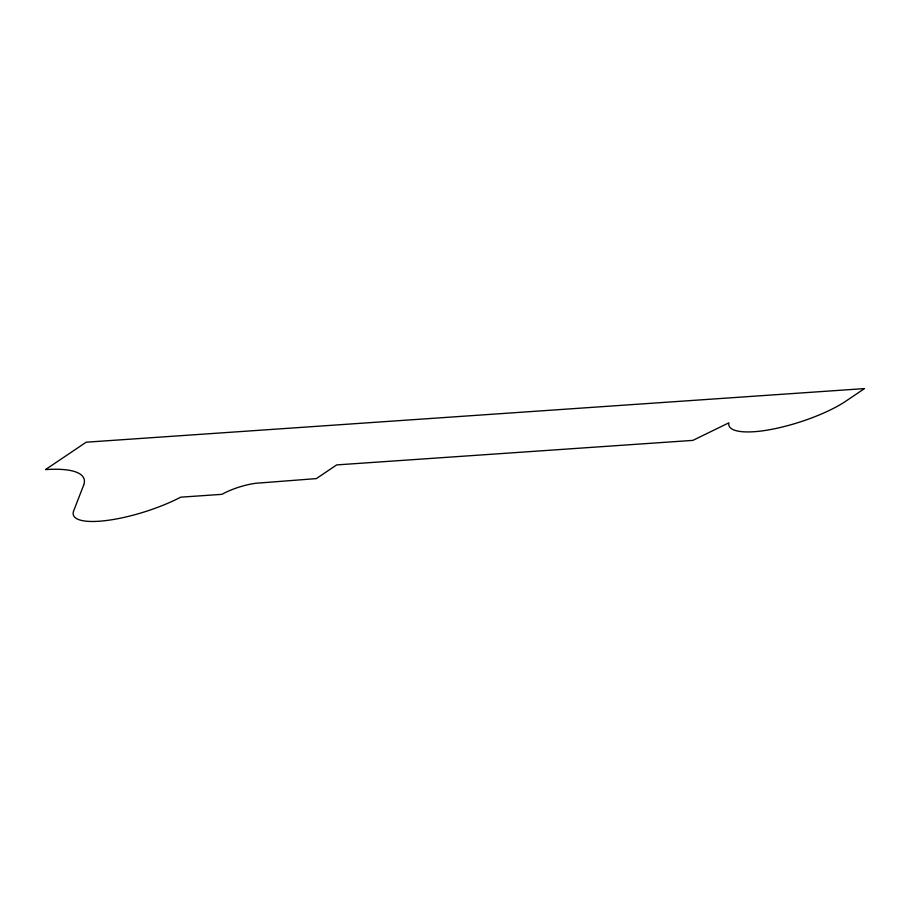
<?xml version="1.0" encoding="UTF-8"?>
<svg xmlns="http://www.w3.org/2000/svg" width="910" height="910" viewBox="0 0 910 910"><rect width="100%" height="100%" fill="white"/><g stroke="black" fill="none" stroke-linecap="round" stroke-linejoin="round"><path stroke-width="1.36" d="M83.618 485.235L73.687 510.817A69.683 18.621 -17.7 0 0 106.754 520.475A69.683 18.621 -17.7 0 0 180.692 497.178L221.949 494.335A30.11 8.042 -17.7 0 1 260.988 482.88L316.35 478.603L336.689 464.908L692.874 440.383L728.853 422.843A68.75 18.371 -17.7 0 0 760.987 431.056A69.433 18.553 -17.7 0 0 844.161 402.288L864.5 388.593L86.177 442.203L45.5 469.605A104.525 27.937 -17.7 0 1 83.618 485.235"/></g></svg>
